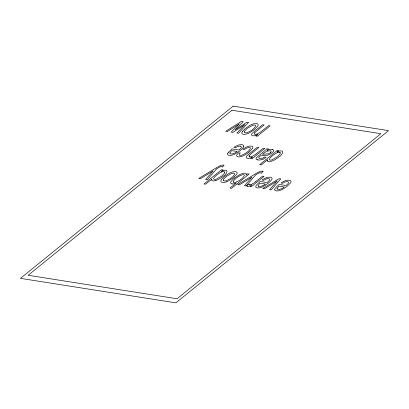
<?xml version="1.0" encoding="UTF-8"?>
<svg xmlns="http://www.w3.org/2000/svg" width="409" height="409" viewBox="0 0 409 409"><rect width="100%" height="100%" fill="white"/><g stroke="black" fill="none" stroke-linecap="round" stroke-linejoin="round"><path stroke-width="0.61" d="M277.067 188.513L278.856 186.151L284.316 187.015L282.829 188.017A4.796 1.743 -29.6 0 1 281.111 188.871A5.133 1.866 -29.6 0 1 278.785 189.459L278.309 189.459A6.789 2.464 -29.6 0 1 277.859 189.398L277.302 189.152A4.811 1.748 -29.6 0 1 277.067 188.513M227.726 153.513L227.614 154.06A7.326 2.664 -29.6 0 0 227.895 154.888L229.081 155.394L230.983 155.369A7.5 2.725 -29.6 0 0 232.931 154.873L234.014 154.464A7.546 2.74 -29.6 0 0 235.518 153.764L240.195 150.64L243.375 147.409A7.388 2.684 -29.6 0 0 243.718 146.759M228.156 152.659L231.969 148.932L239.06 150.047L241.075 147.889A5.026 1.825 -29.6 0 0 241.32 147.337L241.371 147.097A5.169 1.876 -29.6 0 0 240.998 146.325L240.666 146.187A6.748 2.454 -29.6 0 0 240.267 146.11M242.527 131.34L245.487 128.39L249.868 125.358A7.357 2.674 -29.6 0 1 253.606 123.84A8.747 3.18 -29.6 0 1 256.607 123.569A10.706 3.891 -29.6 0 1 257.056 123.661L257.941 124.188A7.372 2.679 -29.6 0 1 258.13 125.072L258.043 125.44A7.076 2.572 -29.6 0 1 257.757 126.069L254.326 129.612L249.27 132.925A6.943 2.52 -29.6 0 1 247.685 133.605L247.363 133.717A7.878 2.863 -29.6 0 1 244.781 134.321L243.14 134.244L242.164 133.779A7.5 2.725 -29.6 0 1 241.877 132.787L241.97 132.409A7.5 2.725 -29.6 0 1 242.522 131.371M216.586 168.871L207.256 179.822L205.594 179.561L213.171 170.89L200.39 178.743L198.738 178.482L217.245 167.24A32.746 11.897 -29.6 0 1 217.931 166.852L221.08 165.318L223.299 165.001A6.595 2.398 -29.6 0 1 224.06 165.379L222.348 167M254.73 132.756L255.584 131.938A14.484 5.261 -29.6 0 1 256.453 131.207L264.163 124.965L262.604 124.719L254.086 131.621A23.155 8.41 -29.6 0 0 253.396 132.199L252.762 132.772A5.92 2.152 -29.6 0 0 251.637 134.147C250.86 135.849 253.6 136.09 254.623 135.686A5.941 2.157 -29.6 0 0 255.896 135.338L257.69 134.587L255.881 136.054L257.281 136.274L270.093 125.9L268.534 125.655L260.727 131.954L257.578 133.825A4.862 1.764 -29.6 0 1 255.236 134.29A5.639 2.05 -29.6 0 1 254.981 134.259M249.464 155.287L250.318 154.464A14.484 5.261 -29.6 0 1 251.187 153.738L258.897 147.496L257.338 147.25L248.82 154.152A23.155 8.41 -29.6 0 0 248.13 154.73L247.496 155.302A5.92 2.152 -29.6 0 0 246.371 156.678C245.594 158.38 248.335 158.62 249.357 158.217A5.941 2.157 -29.6 0 0 250.635 157.869L252.425 157.117L250.615 158.585L252.016 158.804L264.827 148.431L263.268 148.181L255.461 154.479L252.312 156.356A4.862 1.764 -29.6 0 1 249.971 156.821A5.639 2.05 -29.6 0 1 249.715 156.79M261.279 173.135L263.013 171.509M249.03 152.087L252.44 148.579A7.076 2.572 -29.6 0 0 252.726 147.961L252.823 147.588A7.204 2.618 -29.6 0 0 252.639 146.713L251.77 146.192A10.644 3.865 -29.6 0 0 251.126 146.069L249.833 146.085A7.05 2.561 -29.6 0 0 247.506 146.673A6.856 2.49 -29.6 0 0 245.196 147.71L242.818 149.193L244.061 149.699L246.484 148.237A3.747 1.36 -29.6 0 1 247.205 147.935A4.274 1.554 -29.6 0 1 248.917 147.542L250.226 147.833A4.468 1.626 -29.6 0 1 250.441 148.441C248.836 151.545 245.441 153.564 242.327 154.991A4.55 1.651 -29.6 0 1 240.916 155.348L239.73 155.308A3.88 1.411 -29.6 0 1 239.444 153.999L240.344 152.935L238.462 152.951L237.184 154.413A6.176 2.244 -29.6 0 0 236.852 156.223L237.767 156.749A10.527 3.824 -29.6 0 0 238.12 156.821A8.763 3.185 -29.6 0 0 241.106 156.555A6.636 2.408 -29.6 0 0 244.434 155.2L244.94 154.919A12.49 4.535 -29.6 0 0 249.004 152.087M255.85 181.535L262.512 176.141L264.071 176.386L251.259 186.76L249.935 186.55L251.949 184.919L249.142 186.213A3.441 1.253 -29.6 0 1 247.685 186.407M216.744 168.774L218.161 167.915A22.091 8.027 -29.6 0 1 218.595 167.659L219.357 167.23A2.781 1.012 -29.6 0 1 220.553 166.76M255.681 174.914L257.097 174.05A22.091 8.027 -29.6 0 1 257.527 173.794L258.289 173.365A2.781 1.012 -29.6 0 1 259.49 172.9M255.574 174.975L246.187 185.962L244.531 185.696L252.102 177.025L239.321 184.878L237.67 184.617L256.182 173.38A32.746 11.897 -29.6 0 1 256.862 172.987L260.017 171.458L262.23 171.136M246.693 185.63L249.234 184.101A4.882 1.774 -29.6 0 0 249.971 184.607M226.361 181.847L226.683 181.729A6.943 2.52 -29.6 0 0 228.268 181.049L233.324 177.736L236.755 174.193A7.076 2.572 -29.6 0 0 237.041 173.569L237.128 173.196A7.372 2.679 -29.6 0 0 236.939 172.312L236.054 171.79A10.706 3.891 -29.6 0 0 235.604 171.693A8.747 3.18 -29.6 0 0 232.603 171.959A7.357 2.674 -29.6 0 0 228.861 173.482L224.485 176.514L221.525 179.464A7.49 2.72 -29.6 0 0 220.962 180.538L220.875 180.911A7.5 2.725 -29.6 0 0 221.162 181.908L222.138 182.368L223.779 182.445A7.878 2.863 -29.6 0 0 226.361 181.847M277.813 152.547L275.497 153.564L272.788 155.425A16.043 5.828 -29.6 0 0 271.883 156.161L269.955 158.058L269.342 159.433A4.351 1.58 -29.6 0 0 269.766 160.011L270.559 160.139A4.213 1.529 -29.6 0 0 271.99 159.873L276.852 157.097A15.818 5.746 -29.6 0 0 277.762 156.371L279.843 154.336L280.405 152.884A4.284 1.554 -29.6 0 0 279.904 152.373L279.792 152.342A4.918 1.789 -29.6 0 0 279.388 152.291L279.235 152.286M232.01 183.932L232.869 183.963A5.7 2.071 -29.6 0 0 234.434 183.651L236.336 182.92L229.991 188.053L231.555 188.304L249.168 174.035L247.685 173.805L245.978 175.19L246.341 174.111A5.317 1.933 -29.6 0 0 246.08 173.523L245.502 173.258A7.659 2.781 -29.6 0 0 244.868 173.181L244.638 173.176A6.825 2.48 -29.6 0 0 242.721 173.482L240.676 174.208A7.459 2.71 -29.6 0 0 239.556 174.73L235.267 177.46A16.447 5.971 -29.6 0 0 234.459 178.099M272.731 149.484L273.739 150.277A4.703 1.708 -29.6 0 1 273.728 150.614L273.606 150.982A4.519 1.641 -29.6 0 1 272.803 152.082L272.322 152.537A5.828 2.117 -29.6 0 1 271.832 152.946A4.847 1.759 -29.6 0 1 269.935 154.183A4.985 1.81 -29.6 0 1 267.875 155.057A7.505 2.725 -29.6 0 1 266.029 155.435L265.947 155.446A16.662 6.053 -29.6 0 1 265.052 155.481L264.286 155.476A57.848 21.012 -29.6 0 0 263.222 155.466L260.702 155.63L258.841 157.419A1.953 0.711 -29.6 0 0 258.769 157.623L258.999 158.181L259.735 158.467A11.181 4.059 -29.6 0 0 260.165 158.528L261.964 158.36A2.679 0.971 -29.6 0 0 262.379 158.222L264.812 156.898L266.054 157.404A7.567 2.745 -29.6 0 1 263.151 159.096M257.189 159.791L256.29 159.311A7.152 2.597 -29.6 0 1 256.1 158.973L256.07 158.672A3.395 1.232 -29.6 0 1 256.157 158.349A4.893 1.779 -29.6 0 1 257.159 157.066L257.742 156.535A22.372 8.129 -29.6 0 1 258.391 155.987L265.579 150.072A7.408 2.689 -29.6 0 0 266.78 148.738L268.34 148.983A5.731 2.081 -29.6 0 1 267.118 150.338A10.946 3.978 -29.6 0 1 270.39 149.418A9.903 3.599 -29.6 0 1 272.716 149.495M258.34 186.161L258.902 186.412A6.789 2.464 -29.6 0 0 259.347 186.473L259.822 186.468A5.133 1.866 -29.6 0 0 262.149 185.885A4.796 1.743 -29.6 0 0 263.871 185.032L265.359 184.024L259.894 183.166L258.105 185.522A4.811 1.748 -29.6 0 0 258.34 186.161M266.392 178.897A4.949 1.8 -29.6 0 1 268.442 178.641A6.748 2.454 -29.6 0 1 268.856 178.702L269.188 178.845A5.169 1.876 -29.6 0 1 269.562 179.612L269.511 179.858A5.026 1.825 -29.6 0 1 269.265 180.41L267.251 182.567L260.16 181.448L256.346 185.18A7.372 2.679 -29.6 0 0 255.916 186.029L255.804 186.581A7.326 2.664 -29.6 0 0 256.085 187.409L257.271 187.915L259.173 187.884A7.5 2.725 -29.6 0 0 261.121 187.394L262.2 186.985A7.546 2.74 -29.6 0 0 263.708 186.279L268.386 183.16L271.566 179.924A7.388 2.684 -29.6 0 0 271.903 179.275A7.541 2.74 -29.6 0 0 272.031 178.886A7.388 2.684 -29.6 0 0 271.929 177.941L270.415 177.179L267.926 177.286A6.871 2.495 -29.6 0 0 266.903 177.552A7.147 2.597 -29.6 0 0 264.153 178.707L262.123 179.899L263.33 180.4L265.886 179.091A4.187 1.518 -29.6 0 1 266.382 178.912M247.66 186.427A6.478 2.352 -29.6 0 1 246.719 185.614M249.919 184.648A3.073 1.115 -29.6 0 0 253.059 183.523A11.912 4.325 -29.6 0 0 255.845 181.53M262.246 171.126A6.595 2.398 -29.6 0 1 262.997 171.514M259.577 172.808A5.215 1.897 -29.6 0 1 261.172 173.196M232.061 183.886A7.096 2.577 -29.6 0 1 230.834 182.041A10.394 3.773 -29.6 0 1 234.515 178.109M215.661 180.568A6.851 2.49 -29.6 0 0 218.692 179.28L219.439 178.866A12.725 4.622 -29.6 0 0 223.334 176.151C225.61 175.205 229.623 169.428 224.49 170.2A5.174 1.876 -29.6 0 0 223.043 170.599L221.387 171.325L223.109 169.929L221.627 169.694L204.009 183.958L205.574 184.203L211.939 179.05A6.115 2.219 -29.6 0 0 211.739 180.257A6.033 2.193 -29.6 0 0 212.654 180.87A7.398 2.689 -29.6 0 0 215.661 180.573M220.64 166.667A5.215 1.897 -29.6 0 1 222.24 167.061M255.047 134.198A3.461 1.258 -29.6 0 1 254.613 132.782M243.713 146.765A7.541 2.74 -29.6 0 0 243.841 146.371A7.388 2.684 -29.6 0 0 243.738 145.42L242.23 144.658L239.735 144.766A6.871 2.495 -29.6 0 0 238.713 145.037A7.147 2.597 -29.6 0 0 235.962 146.192L233.933 147.378L235.139 147.879L237.695 146.575A4.187 1.518 -29.6 0 1 238.191 146.396A4.949 1.8 -29.6 0 1 240.252 146.12M227.716 153.549A7.326 2.664 -29.6 0 1 228.145 152.705M249.781 156.729A3.461 1.258 -29.6 0 1 249.347 155.313M270.569 152.496A2.653 0.961 -29.6 0 1 267.665 153.912L267.067 153.983A21.176 7.694 -29.6 0 1 265.896 154.014L262.404 154.244L265.201 152.158L267.66 151.044L270.354 150.747L271.111 151.039L271.193 151.642A2.459 0.895 -29.6 0 1 270.528 152.491M263.151 159.081A5.199 1.887 -29.6 0 1 261.474 159.679L260.62 159.873A12.045 4.376 -29.6 0 1 257.89 159.909M257.864 159.929A16.703 6.069 -29.6 0 1 257.189 159.791M277.885 152.552A4.284 1.554 -29.6 0 1 279.301 152.296M267.399 160.972A6.033 2.193 -29.6 0 0 268.34 161.57A7.398 2.689 -29.6 0 0 271.346 161.274A6.851 2.49 -29.6 0 0 274.378 159.98L275.124 159.566A12.725 4.622 -29.6 0 0 279.02 156.851C281.295 155.911 285.308 150.129 280.175 150.906A5.174 1.876 -29.6 0 0 278.728 151.299L277.072 152.025L278.795 150.63L277.312 150.394L259.695 164.663L261.259 164.909L267.624 159.75A6.115 2.219 -29.6 0 0 267.425 160.957M224.73 172.281L224.158 173.636L222.077 175.671A15.818 5.746 -29.6 0 1 221.167 176.397L216.305 179.173A4.213 1.529 -29.6 0 1 214.873 179.433L214.081 179.311A4.351 1.58 -29.6 0 1 213.651 178.733L214.27 177.358L216.197 175.461A16.043 5.828 -29.6 0 1 217.097 174.72L219.812 172.864L222.128 171.846A4.295 1.559 -29.6 0 1 223.549 171.586L223.697 171.586A4.918 1.789 -29.6 0 1 224.101 171.637L224.219 171.673A4.284 1.554 -29.6 0 1 224.72 172.184L224.73 172.281M233.196 181.729L233.207 181.923A4.177 1.518 -29.6 0 0 233.6 182.388L233.703 182.424A4.775 1.733 -29.6 0 0 234.081 182.496L234.224 182.506A4.254 1.544 -29.6 0 0 235.431 182.348C238.902 181.039 242.91 178.845 244.403 175.338A4.151 1.508 -29.6 0 0 244.142 174.894L243.917 174.781A5.046 1.83 -29.6 0 0 243.488 174.694L243.345 174.684A4.254 1.544 -29.6 0 0 242.138 174.847L239.562 175.901L236.494 177.961A15.159 5.506 -29.6 0 0 235.615 178.682L233.779 180.497L233.196 181.729M223.314 180.042L223.309 180.149A4.729 1.718 -29.6 0 0 223.692 180.793L224.04 180.916A5.971 2.168 -29.6 0 0 224.495 180.972L224.832 180.972A4.755 1.728 -29.6 0 0 226.422 180.645C229.602 179.265 233.273 177.245 234.684 173.953A4.719 1.713 -29.6 0 0 234.383 173.365L233.145 173.135A4.714 1.713 -29.6 0 0 231.555 173.462L226.755 176.197A14.351 5.215 -29.6 0 0 225.86 176.913L223.984 178.728L223.314 180.042M244.316 131.913L244.311 132.025A4.729 1.718 -29.6 0 0 244.694 132.669L245.047 132.792A5.971 2.168 -29.6 0 0 245.497 132.848L245.835 132.848A4.755 1.728 -29.6 0 0 247.425 132.521C250.605 131.141 254.275 129.121 255.686 125.829A4.719 1.713 -29.6 0 0 255.385 125.241L254.153 125.006A4.714 1.713 -29.6 0 0 252.563 125.338L247.757 128.073A14.351 5.215 -29.6 0 0 246.867 128.784L244.991 130.604L244.316 131.913M274.782 189.398L274.761 189.566A7.326 2.664 -29.6 0 0 275.042 190.395L276.228 190.901L278.13 190.875A7.5 2.725 -29.6 0 0 280.078 190.384L281.162 189.97A7.546 2.74 -29.6 0 0 282.67 189.27L287.343 186.146L290.523 182.915A7.388 2.684 -29.6 0 0 290.865 182.266A7.541 2.74 -29.6 0 0 290.988 181.877A7.388 2.684 -29.6 0 0 290.886 180.931L289.378 180.17L286.888 180.272A6.871 2.495 -29.6 0 0 285.86 180.543A7.147 2.597 -29.6 0 0 283.11 181.698L281.08 182.889L282.292 183.39L284.848 182.082A4.187 1.518 -29.6 0 1 285.344 181.903A4.949 1.8 -29.6 0 1 287.404 181.627A6.748 2.454 -29.6 0 1 287.813 181.693L288.151 181.831A5.169 1.876 -29.6 0 1 288.519 182.603L288.473 182.843A5.026 1.825 -29.6 0 1 288.222 183.396L286.213 185.553L279.117 184.439L275.308 188.166A7.372 2.679 -29.6 0 0 274.879 189.019L274.782 189.398M229.935 152.884L229.914 153.002A4.811 1.748 -29.6 0 0 230.149 153.646L230.712 153.891A6.789 2.464 -29.6 0 0 231.157 153.953L231.632 153.953A5.133 1.866 -29.6 0 0 233.958 153.365A4.796 1.743 -29.6 0 0 235.681 152.511L237.169 151.504L231.704 150.645L229.935 152.884M280.559 178.984L271.233 189.909L269.572 189.648L277.236 180.936L264.388 188.83L262.731 188.569L278.907 178.723L280.559 178.984M248.396 122.48L238.519 133.314L236.893 133.058L244.95 124.515L232.849 132.424L231.192 132.163L239.347 123.886L227.353 131.555L225.722 131.299L241.402 121.376L243.227 121.662L235.078 129.914L246.816 122.23L248.396 122.48M233.125 106.141L20.45 278.36L175.875 302.859L388.55 130.64L233.125 106.141M231.934 110.241L28.119 275.283L177.066 298.759L380.881 133.717L231.934 110.241"/></g></svg>
